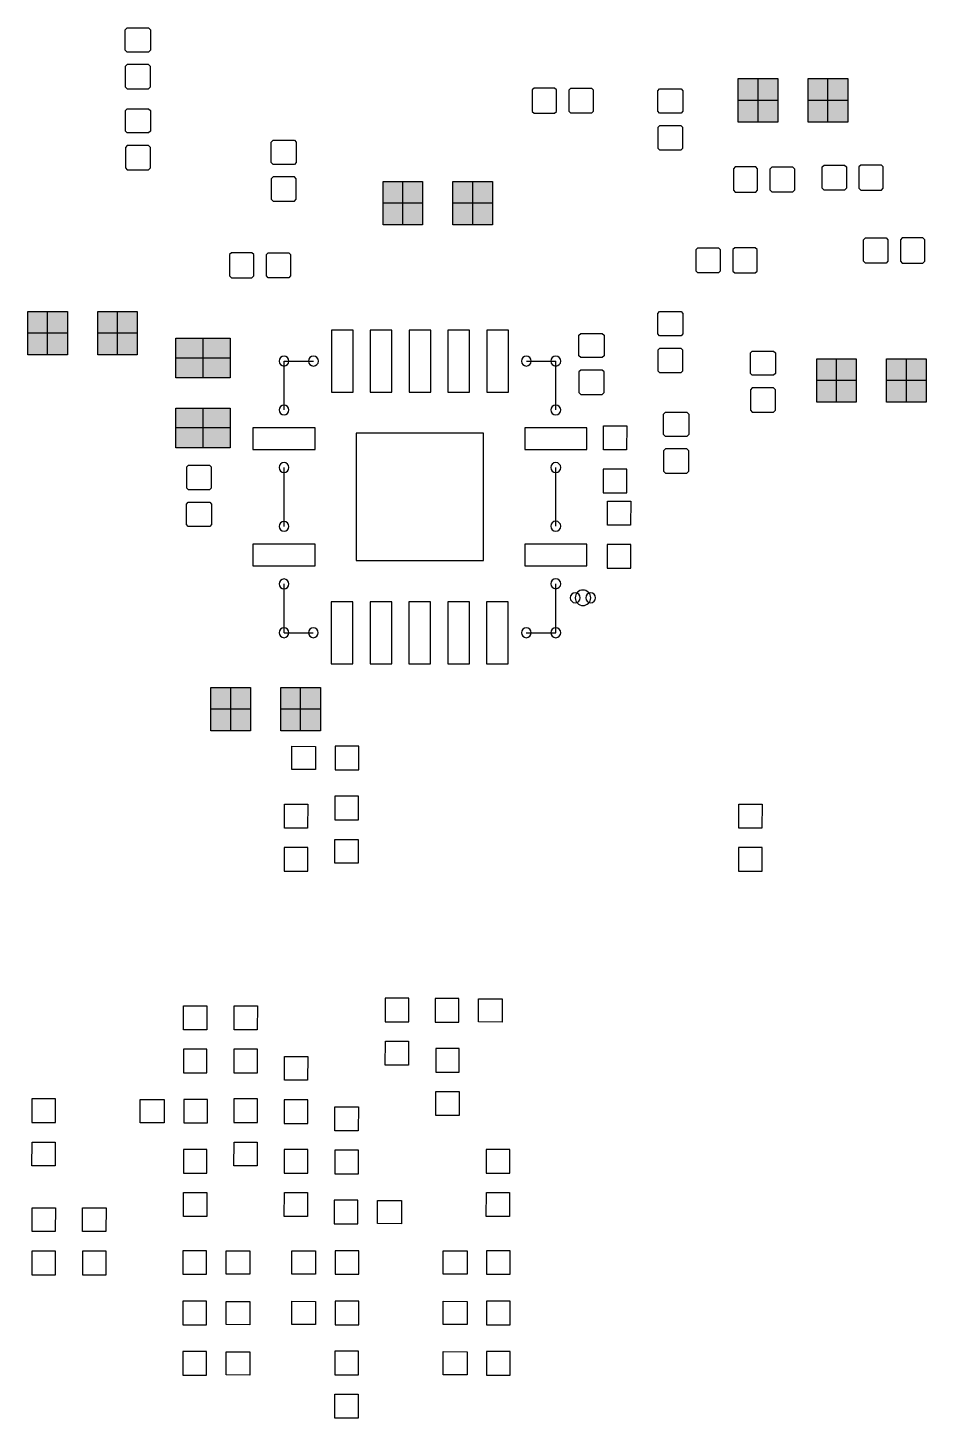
# Model space of a CAD drawing. Header units: millimetres. Extents: x -0.1 to 90.1, y -0.1 to 60.1.
# Drawn here: x 37.42 to 48.99, y 27.22 to 45.13 of the extents above; entities that cross this region are included whole.
import ezdxf

# ---------------------------------------------------------------- set-up
doc = ezdxf.new("R2010")
doc.units = ezdxf.units.MM
doc.layers.get('0').update_dxf_attribs({"color": 18, "true_color": 0x000000})
doc.layers.add('Bottom Overlay', color=54, linetype='Continuous', true_color=0x999900)
doc.layers.add('Bottom Paste', color=16, linetype='Continuous', true_color=0x7f0000)

# ---------------------------------------------------------------- blocks, each defined once
blk = doc.blocks.new('C0402_B_397')
at = {"layer": 'Bottom Paste', "true_color": 0x7f0000}
for points in [[(-0.195, 0.28), (-0.195, -0.28), (-0.705, -0.28), (-0.705, 0.28)], [(0.705, 0.28), (0.705, -0.28), (0.195, -0.28), (0.195, 0.28)]]:
    blk.add_hatch(color=16, dxfattribs=at).paths.add_polyline_path(points, flags=0)
at = {"layer": 'Bottom Paste', "color": 16, "true_color": 0x7f0000}
for p, q in [((-0.45, 0.28), (-0.45, -0.28)), ((0.45, 0.28), (0.45, -0.28)), ((-0.705, 0), (-0.195, 0)), ((0.195, 0), (0.705, 0))]:
    blk.add_line(p, q, dxfattribs=at)
for points in [[(-0.705, -0.28), (-0.705, 0), (-0.705, 0.28)], [(-0.705, 0.28), (-0.45, 0.28), (-0.195, 0.28)], [(-0.195, 0.28), (-0.195, 0), (-0.195, -0.28)], [(0.195, -0.28), (0.195, 0), (0.195, 0.28)], [(0.195, 0.28), (0.45, 0.28), (0.705, 0.28)], [(0.705, 0.28), (0.705, 0), (0.705, -0.28)], [(-0.195, -0.28), (-0.45, -0.28), (-0.705, -0.28)], [(0.705, -0.28), (0.45, -0.28), (0.195, -0.28)]]:
    blk.add_open_spline(points, degree=2, dxfattribs=at)
blk = doc.blocks.new('C0402_B_249')
at = {"layer": 'Bottom Paste', "true_color": 0x7f0000}
for points in [[(-0.195, 0.28), (-0.195, -0.28), (-0.705, -0.28), (-0.705, 0.28)], [(0.705, 0.28), (0.705, -0.28), (0.195, -0.28), (0.195, 0.28)]]:
    blk.add_hatch(color=16, dxfattribs=at).paths.add_polyline_path(points, flags=0)
at = {"layer": 'Bottom Paste', "color": 16, "true_color": 0x7f0000}
for p, q in [((-0.45, -0.28), (-0.45, 0.28)), ((0.45, -0.28), (0.45, 0.28)), ((-0.195, 0), (-0.705, 0)), ((0.705, 0), (0.195, 0))]:
    blk.add_line(p, q, dxfattribs=at)
for points in [[(-0.705, -0.28), (-0.705, 0), (-0.705, 0.28)], [(-0.705, 0.28), (-0.45, 0.28), (-0.195, 0.28)], [(-0.195, 0.28), (-0.195, 0), (-0.195, -0.28)], [(0.195, -0.28), (0.195, 0), (0.195, 0.28)], [(0.195, 0.28), (0.45, 0.28), (0.705, 0.28)], [(0.705, 0.28), (0.705, 0), (0.705, -0.28)], [(-0.195, -0.28), (-0.45, -0.28), (-0.705, -0.28)], [(0.705, -0.28), (0.45, -0.28), (0.195, -0.28)]]:
    blk.add_open_spline(points, degree=2, dxfattribs=at)
blk = doc.blocks.new('C0402_B_193')
at = {"layer": 'Bottom Paste', "true_color": 0x7f0000}
for points in [[(-0.195, 0.28), (-0.195, -0.28), (-0.705, -0.28), (-0.705, 0.28)], [(0.705, 0.28), (0.705, -0.28), (0.195, -0.28), (0.195, 0.28)]]:
    blk.add_hatch(color=16, dxfattribs=at).paths.add_polyline_path(points, flags=0)
at = {"layer": 'Bottom Paste', "color": 16, "true_color": 0x7f0000}
for p, q in [((-0.45, -0.28), (-0.45, 0.28)), ((0.45, -0.28), (0.45, 0.28)), ((-0.195, 0), (-0.705, 0)), ((0.705, 0), (0.195, 0))]:
    blk.add_line(p, q, dxfattribs=at)
for points in [[(-0.705, -0.28), (-0.705, 0), (-0.705, 0.28)], [(-0.705, 0.28), (-0.45, 0.28), (-0.195, 0.28)], [(-0.195, 0.28), (-0.195, 0), (-0.195, -0.28)], [(0.195, -0.28), (0.195, 0), (0.195, 0.28)], [(0.195, 0.28), (0.45, 0.28), (0.705, 0.28)], [(0.705, 0.28), (0.705, 0), (0.705, -0.28)], [(-0.195, -0.28), (-0.45, -0.28), (-0.705, -0.28)], [(0.705, -0.28), (0.45, -0.28), (0.195, -0.28)]]:
    blk.add_open_spline(points, degree=2, dxfattribs=at)
blk = doc.blocks.new('C0402_B_177')
at = {"layer": 'Bottom Paste', "true_color": 0x7f0000}
for points in [[(-0.195, 0.28), (-0.195, -0.28), (-0.705, -0.28), (-0.705, 0.28)], [(0.705, 0.28), (0.705, -0.28), (0.195, -0.28), (0.195, 0.28)]]:
    blk.add_hatch(color=16, dxfattribs=at).paths.add_polyline_path(points, flags=0)
at = {"layer": 'Bottom Paste', "color": 16, "true_color": 0x7f0000}
for p, q in [((-0.45, 0.28), (-0.45, -0.28)), ((0.45, 0.28), (0.45, -0.28)), ((-0.705, 0), (-0.195, 0)), ((0.195, 0), (0.705, 0))]:
    blk.add_line(p, q, dxfattribs=at)
for points in [[(-0.705, -0.28), (-0.705, 0), (-0.705, 0.28)], [(-0.705, 0.28), (-0.45, 0.28), (-0.195, 0.28)], [(-0.195, 0.28), (-0.195, 0), (-0.195, -0.28)], [(0.195, -0.28), (0.195, 0), (0.195, 0.28)], [(0.195, 0.28), (0.45, 0.28), (0.705, 0.28)], [(0.705, 0.28), (0.705, 0), (0.705, -0.28)], [(-0.195, -0.28), (-0.45, -0.28), (-0.705, -0.28)], [(0.705, -0.28), (0.45, -0.28), (0.195, -0.28)]]:
    blk.add_open_spline(points, degree=2, dxfattribs=at)
blk = doc.blocks.new('C0201_B_146')
at = {"layer": 'Bottom Paste'}
for p, q in [((-0.432, 0.152), (-0.124, 0.149)), ((-0.432, -0.149), (-0.432, 0.152)), ((-0.124, 0.149), (-0.124, -0.149)), ((0.432, 0.152), (0.127, 0.152)), ((0.127, 0.152), (0.127, -0.152)), ((0.432, -0.152), (0.432, 0.152)), ((-0.124, -0.149), (-0.432, -0.149)), ((0.127, -0.152), (0.432, -0.152))]:
    blk.add_line(p, q, dxfattribs=at)
blk = doc.blocks.new('C0201_B_145')
at = {"layer": 'Bottom Paste'}
for p, q in [((-0.432, 0.152), (-0.124, 0.149)), ((-0.432, -0.149), (-0.432, 0.152)), ((-0.124, 0.149), (-0.124, -0.149)), ((0.432, 0.152), (0.127, 0.152)), ((0.127, 0.152), (0.127, -0.152)), ((0.432, -0.152), (0.432, 0.152)), ((-0.124, -0.149), (-0.432, -0.149)), ((0.127, -0.152), (0.432, -0.152))]:
    blk.add_line(p, q, dxfattribs=at)
blk = doc.blocks.new('C0201_B_144')
at = {"layer": 'Bottom Paste'}
for p, q in [((-0.432, 0.152), (-0.124, 0.149)), ((-0.432, -0.149), (-0.432, 0.152)), ((-0.124, 0.149), (-0.124, -0.149)), ((0.432, 0.152), (0.127, 0.152)), ((0.127, 0.152), (0.127, -0.152)), ((0.432, -0.152), (0.432, 0.152)), ((-0.124, -0.149), (-0.432, -0.149)), ((0.127, -0.152), (0.432, -0.152))]:
    blk.add_line(p, q, dxfattribs=at)
blk = doc.blocks.new('C0201_B_143')
at = {"layer": 'Bottom Paste'}
for p, q in [((-0.432, 0.152), (-0.124, 0.149)), ((-0.432, -0.149), (-0.432, 0.152)), ((-0.124, 0.149), (-0.124, -0.149)), ((0.432, 0.152), (0.127, 0.152)), ((0.127, 0.152), (0.127, -0.152)), ((0.432, -0.152), (0.432, 0.152)), ((-0.124, -0.149), (-0.432, -0.149)), ((0.127, -0.152), (0.432, -0.152))]:
    blk.add_line(p, q, dxfattribs=at)
blk = doc.blocks.new('C0201_B_142')
at = {"layer": 'Bottom Paste'}
for p, q in [((-0.432, 0.152), (-0.124, 0.149)), ((-0.432, -0.149), (-0.432, 0.152)), ((-0.124, 0.149), (-0.124, -0.149)), ((0.432, 0.152), (0.127, 0.152)), ((0.127, 0.152), (0.127, -0.152)), ((0.432, -0.152), (0.432, 0.152)), ((-0.124, -0.149), (-0.432, -0.149)), ((0.127, -0.152), (0.432, -0.152))]:
    blk.add_line(p, q, dxfattribs=at)
blk = doc.blocks.new('C0201_B_141')
at = {"layer": 'Bottom Paste'}
for p, q in [((-0.432, 0.152), (-0.124, 0.149)), ((-0.432, -0.149), (-0.432, 0.152)), ((-0.124, 0.149), (-0.124, -0.149)), ((0.432, 0.152), (0.127, 0.152)), ((0.127, 0.152), (0.127, -0.152)), ((0.432, -0.152), (0.432, 0.152)), ((-0.124, -0.149), (-0.432, -0.149)), ((0.127, -0.152), (0.432, -0.152))]:
    blk.add_line(p, q, dxfattribs=at)
blk = doc.blocks.new('C0201_B_140')
at = {"layer": 'Bottom Paste'}
for p, q in [((-0.432, 0.152), (-0.124, 0.149)), ((-0.432, -0.149), (-0.432, 0.152)), ((-0.124, 0.149), (-0.124, -0.149)), ((0.432, 0.152), (0.127, 0.152)), ((0.127, 0.152), (0.127, -0.152)), ((0.432, -0.152), (0.432, 0.152)), ((-0.124, -0.149), (-0.432, -0.149)), ((0.127, -0.152), (0.432, -0.152))]:
    blk.add_line(p, q, dxfattribs=at)
blk = doc.blocks.new('C0402_B_139')
at = {"layer": 'Bottom Paste', "true_color": 0x7f0000}
for points in [[(-0.195, 0.28), (-0.195, -0.28), (-0.705, -0.28), (-0.705, 0.28)], [(0.705, 0.28), (0.705, -0.28), (0.195, -0.28), (0.195, 0.28)]]:
    blk.add_hatch(color=16, dxfattribs=at).paths.add_polyline_path(points, flags=0)
at = {"layer": 'Bottom Paste', "color": 16, "true_color": 0x7f0000}
for p, q in [((-0.45, -0.28), (-0.45, 0.28)), ((0.45, -0.28), (0.45, 0.28)), ((-0.195, 0), (-0.705, 0)), ((0.705, 0), (0.195, 0))]:
    blk.add_line(p, q, dxfattribs=at)
for points in [[(-0.705, -0.28), (-0.705, 0), (-0.705, 0.28)], [(-0.705, 0.28), (-0.45, 0.28), (-0.195, 0.28)], [(-0.195, 0.28), (-0.195, 0), (-0.195, -0.28)], [(0.195, -0.28), (0.195, 0), (0.195, 0.28)], [(0.195, 0.28), (0.45, 0.28), (0.705, 0.28)], [(0.705, 0.28), (0.705, 0), (0.705, -0.28)], [(-0.195, -0.28), (-0.45, -0.28), (-0.705, -0.28)], [(0.705, -0.28), (0.45, -0.28), (0.195, -0.28)]]:
    blk.add_open_spline(points, degree=2, dxfattribs=at)
blk = doc.blocks.new('C0201_B_138')
at = {"layer": 'Bottom Paste'}
for p, q in [((-0.432, 0.152), (-0.124, 0.149)), ((-0.432, -0.149), (-0.432, 0.152)), ((-0.124, 0.149), (-0.124, -0.149)), ((0.432, 0.152), (0.127, 0.152)), ((0.127, 0.152), (0.127, -0.152)), ((0.432, -0.152), (0.432, 0.152)), ((-0.124, -0.149), (-0.432, -0.149)), ((0.127, -0.152), (0.432, -0.152))]:
    blk.add_line(p, q, dxfattribs=at)
blk = doc.blocks.new('C0201_B_136')
at = {"layer": 'Bottom Paste'}
for p, q in [((-0.432, 0.152), (-0.124, 0.149)), ((-0.432, -0.149), (-0.432, 0.152)), ((-0.124, 0.149), (-0.124, -0.149)), ((0.432, 0.152), (0.127, 0.152)), ((0.127, 0.152), (0.127, -0.152)), ((0.432, -0.152), (0.432, 0.152)), ((-0.124, -0.149), (-0.432, -0.149)), ((0.127, -0.152), (0.432, -0.152))]:
    blk.add_line(p, q, dxfattribs=at)
blk = doc.blocks.new('C0201_B_134')
at = {"layer": 'Bottom Paste'}
for p, q in [((-0.432, 0.152), (-0.124, 0.149)), ((-0.432, -0.149), (-0.432, 0.152)), ((-0.124, 0.149), (-0.124, -0.149)), ((0.432, 0.152), (0.127, 0.152)), ((0.127, 0.152), (0.127, -0.152)), ((0.432, -0.152), (0.432, 0.152)), ((-0.124, -0.149), (-0.432, -0.149)), ((0.127, -0.152), (0.432, -0.152))]:
    blk.add_line(p, q, dxfattribs=at)
blk = doc.blocks.new('C0201_B_131')
at = {"layer": 'Bottom Paste'}
for p, q in [((-0.432, 0.152), (-0.124, 0.149)), ((-0.432, -0.149), (-0.432, 0.152)), ((-0.124, 0.149), (-0.124, -0.149)), ((0.432, 0.152), (0.127, 0.152)), ((0.127, 0.152), (0.127, -0.152)), ((0.432, -0.152), (0.432, 0.152)), ((-0.124, -0.149), (-0.432, -0.149)), ((0.127, -0.152), (0.432, -0.152))]:
    blk.add_line(p, q, dxfattribs=at)
blk = doc.blocks.new('C0201_B_130')
at = {"layer": 'Bottom Paste'}
for p, q in [((-0.432, 0.152), (-0.124, 0.149)), ((-0.432, -0.149), (-0.432, 0.152)), ((-0.124, 0.149), (-0.124, -0.149)), ((0.432, 0.152), (0.127, 0.152)), ((0.127, 0.152), (0.127, -0.152)), ((0.432, -0.152), (0.432, 0.152)), ((-0.124, -0.149), (-0.432, -0.149)), ((0.127, -0.152), (0.432, -0.152))]:
    blk.add_line(p, q, dxfattribs=at)
blk = doc.blocks.new('C0201_B_129')
at = {"layer": 'Bottom Paste'}
for p, q in [((-0.432, 0.152), (-0.124, 0.149)), ((-0.432, -0.149), (-0.432, 0.152)), ((-0.124, 0.149), (-0.124, -0.149)), ((0.432, 0.152), (0.127, 0.152)), ((0.127, 0.152), (0.127, -0.152)), ((0.432, -0.152), (0.432, 0.152)), ((-0.124, -0.149), (-0.432, -0.149)), ((0.127, -0.152), (0.432, -0.152))]:
    blk.add_line(p, q, dxfattribs=at)
blk = doc.blocks.new('C0201_B_128')
at = {"layer": 'Bottom Paste'}
for p, q in [((-0.432, 0.152), (-0.124, 0.149)), ((-0.432, -0.149), (-0.432, 0.152)), ((-0.124, 0.149), (-0.124, -0.149)), ((0.432, 0.152), (0.127, 0.152)), ((0.127, 0.152), (0.127, -0.152)), ((0.432, -0.152), (0.432, 0.152)), ((-0.124, -0.149), (-0.432, -0.149)), ((0.127, -0.152), (0.432, -0.152))]:
    blk.add_line(p, q, dxfattribs=at)
blk = doc.blocks.new('C0201_B_127')
at = {"layer": 'Bottom Paste'}
for p, q in [((-0.432, 0.152), (-0.124, 0.149)), ((-0.432, -0.149), (-0.432, 0.152)), ((-0.124, 0.149), (-0.124, -0.149)), ((0.432, 0.152), (0.127, 0.152)), ((0.127, 0.152), (0.127, -0.152)), ((0.432, -0.152), (0.432, 0.152)), ((-0.124, -0.149), (-0.432, -0.149)), ((0.127, -0.152), (0.432, -0.152))]:
    blk.add_line(p, q, dxfattribs=at)
blk = doc.blocks.new('C0201_B_126')
at = {"layer": 'Bottom Paste'}
for p, q in [((-0.432, 0.152), (-0.124, 0.149)), ((-0.432, -0.149), (-0.432, 0.152)), ((-0.124, 0.149), (-0.124, -0.149)), ((0.432, 0.152), (0.127, 0.152)), ((0.127, 0.152), (0.127, -0.152)), ((0.432, -0.152), (0.432, 0.152)), ((-0.124, -0.149), (-0.432, -0.149)), ((0.127, -0.152), (0.432, -0.152))]:
    blk.add_line(p, q, dxfattribs=at)
blk = doc.blocks.new('C0201_B_125')
at = {"layer": 'Bottom Paste'}
for p, q in [((-0.432, 0.152), (-0.124, 0.149)), ((-0.432, -0.149), (-0.432, 0.152)), ((-0.124, 0.149), (-0.124, -0.149)), ((0.432, 0.152), (0.127, 0.152)), ((0.127, 0.152), (0.127, -0.152)), ((0.432, -0.152), (0.432, 0.152)), ((-0.124, -0.149), (-0.432, -0.149)), ((0.127, -0.152), (0.432, -0.152))]:
    blk.add_line(p, q, dxfattribs=at)
blk = doc.blocks.new('C0201_B_124')
at = {"layer": 'Bottom Paste'}
for p, q in [((-0.432, 0.152), (-0.124, 0.149)), ((-0.432, -0.149), (-0.432, 0.152)), ((-0.124, 0.149), (-0.124, -0.149)), ((0.432, 0.152), (0.127, 0.152)), ((0.127, 0.152), (0.127, -0.152)), ((0.432, -0.152), (0.432, 0.152)), ((-0.124, -0.149), (-0.432, -0.149)), ((0.127, -0.152), (0.432, -0.152))]:
    blk.add_line(p, q, dxfattribs=at)
blk = doc.blocks.new('C0201_B_123')
at = {"layer": 'Bottom Paste'}
for p, q in [((-0.432, 0.152), (-0.124, 0.149)), ((-0.432, -0.149), (-0.432, 0.152)), ((-0.124, 0.149), (-0.124, -0.149)), ((0.432, 0.152), (0.127, 0.152)), ((0.127, 0.152), (0.127, -0.152)), ((0.432, -0.152), (0.432, 0.152)), ((-0.124, -0.149), (-0.432, -0.149)), ((0.127, -0.152), (0.432, -0.152))]:
    blk.add_line(p, q, dxfattribs=at)
blk = doc.blocks.new('C0201_B_122')
at = {"layer": 'Bottom Paste'}
for p, q in [((-0.432, 0.152), (-0.124, 0.149)), ((-0.432, -0.149), (-0.432, 0.152)), ((-0.124, 0.149), (-0.124, -0.149)), ((0.432, 0.152), (0.127, 0.152)), ((0.127, 0.152), (0.127, -0.152)), ((0.432, -0.152), (0.432, 0.152)), ((-0.124, -0.149), (-0.432, -0.149)), ((0.127, -0.152), (0.432, -0.152))]:
    blk.add_line(p, q, dxfattribs=at)
blk = doc.blocks.new('C0201_B_121')
at = {"layer": 'Bottom Paste'}
for p, q in [((-0.432, 0.152), (-0.124, 0.149)), ((-0.432, -0.149), (-0.432, 0.152)), ((-0.124, 0.149), (-0.124, -0.149)), ((0.432, 0.152), (0.127, 0.152)), ((0.127, 0.152), (0.127, -0.152)), ((0.432, -0.152), (0.432, 0.152)), ((-0.124, -0.149), (-0.432, -0.149)), ((0.127, -0.152), (0.432, -0.152))]:
    blk.add_line(p, q, dxfattribs=at)
blk = doc.blocks.new('C0201_B_120')
at = {"layer": 'Bottom Paste'}
for p, q in [((-0.432, 0.152), (-0.124, 0.149)), ((-0.432, -0.149), (-0.432, 0.152)), ((-0.124, 0.149), (-0.124, -0.149)), ((0.432, 0.152), (0.127, 0.152)), ((0.127, 0.152), (0.127, -0.152)), ((0.432, -0.152), (0.432, 0.152)), ((-0.124, -0.149), (-0.432, -0.149)), ((0.127, -0.152), (0.432, -0.152))]:
    blk.add_line(p, q, dxfattribs=at)
blk = doc.blocks.new('C0201_B_119')
at = {"layer": 'Bottom Paste'}
for p, q in [((-0.432, 0.152), (-0.124, 0.149)), ((-0.432, -0.149), (-0.432, 0.152)), ((-0.124, 0.149), (-0.124, -0.149)), ((0.432, 0.152), (0.127, 0.152)), ((0.127, 0.152), (0.127, -0.152)), ((0.432, -0.152), (0.432, 0.152)), ((-0.124, -0.149), (-0.432, -0.149)), ((0.127, -0.152), (0.432, -0.152))]:
    blk.add_line(p, q, dxfattribs=at)
blk = doc.blocks.new('C0201_B_118')
at = {"layer": 'Bottom Paste'}
for p, q in [((-0.432, 0.152), (-0.124, 0.149)), ((-0.432, -0.149), (-0.432, 0.152)), ((-0.124, 0.149), (-0.124, -0.149)), ((0.432, 0.152), (0.127, 0.152)), ((0.127, 0.152), (0.127, -0.152)), ((0.432, -0.152), (0.432, 0.152)), ((-0.124, -0.149), (-0.432, -0.149)), ((0.127, -0.152), (0.432, -0.152))]:
    blk.add_line(p, q, dxfattribs=at)
blk = doc.blocks.new('C0201_B_117')
at = {"layer": 'Bottom Paste'}
for p, q in [((-0.432, 0.152), (-0.124, 0.149)), ((-0.432, -0.149), (-0.432, 0.152)), ((-0.124, 0.149), (-0.124, -0.149)), ((0.432, 0.152), (0.127, 0.152)), ((0.127, 0.152), (0.127, -0.152)), ((0.432, -0.152), (0.432, 0.152)), ((-0.124, -0.149), (-0.432, -0.149)), ((0.127, -0.152), (0.432, -0.152))]:
    blk.add_line(p, q, dxfattribs=at)
blk = doc.blocks.new('C0201_B_116')
at = {"layer": 'Bottom Paste'}
for p, q in [((-0.432, 0.152), (-0.124, 0.149)), ((-0.432, -0.149), (-0.432, 0.152)), ((-0.124, 0.149), (-0.124, -0.149)), ((0.432, 0.152), (0.127, 0.152)), ((0.127, 0.152), (0.127, -0.152)), ((0.432, -0.152), (0.432, 0.152)), ((-0.124, -0.149), (-0.432, -0.149)), ((0.127, -0.152), (0.432, -0.152))]:
    blk.add_line(p, q, dxfattribs=at)
blk = doc.blocks.new('C0201_B_114')
at = {"layer": 'Bottom Paste'}
for p, q in [((-0.432, 0.152), (-0.124, 0.149)), ((-0.432, -0.149), (-0.432, 0.152)), ((-0.124, 0.149), (-0.124, -0.149)), ((0.432, 0.152), (0.127, 0.152)), ((0.127, 0.152), (0.127, -0.152)), ((0.432, -0.152), (0.432, 0.152)), ((-0.124, -0.149), (-0.432, -0.149)), ((0.127, -0.152), (0.432, -0.152))]:
    blk.add_line(p, q, dxfattribs=at)
blk = doc.blocks.new('C0201_B_113')
at = {"layer": 'Bottom Paste'}
for p, q in [((-0.432, 0.152), (-0.124, 0.149)), ((-0.432, -0.149), (-0.432, 0.152)), ((-0.124, 0.149), (-0.124, -0.149)), ((0.432, 0.152), (0.127, 0.152)), ((0.127, 0.152), (0.127, -0.152)), ((0.432, -0.152), (0.432, 0.152)), ((-0.124, -0.149), (-0.432, -0.149)), ((0.127, -0.152), (0.432, -0.152))]:
    blk.add_line(p, q, dxfattribs=at)
blk = doc.blocks.new('C0201_B_112')
at = {"layer": 'Bottom Paste'}
for p, q in [((-0.432, 0.152), (-0.124, 0.149)), ((-0.432, -0.149), (-0.432, 0.152)), ((-0.124, 0.149), (-0.124, -0.149)), ((0.432, 0.152), (0.127, 0.152)), ((0.127, 0.152), (0.127, -0.152)), ((0.432, -0.152), (0.432, 0.152)), ((-0.124, -0.149), (-0.432, -0.149)), ((0.127, -0.152), (0.432, -0.152))]:
    blk.add_line(p, q, dxfattribs=at)
blk = doc.blocks.new('C0201_B_34')
at = {"layer": 'Bottom Paste'}
for p, q in [((-0.432, 0.152), (-0.124, 0.149)), ((-0.432, -0.149), (-0.432, 0.152)), ((-0.124, 0.149), (-0.124, -0.149)), ((0.432, 0.152), (0.127, 0.152)), ((0.127, 0.152), (0.127, -0.152)), ((0.432, -0.152), (0.432, 0.152)), ((-0.124, -0.149), (-0.432, -0.149)), ((0.127, -0.152), (0.432, -0.152))]:
    blk.add_line(p, q, dxfattribs=at)
blk = doc.blocks.new('C0201_B_33')
at = {"layer": 'Bottom Paste'}
for p, q in [((-0.432, 0.152), (-0.124, 0.149)), ((-0.432, -0.149), (-0.432, 0.152)), ((-0.124, 0.149), (-0.124, -0.149)), ((0.432, 0.152), (0.127, 0.152)), ((0.127, 0.152), (0.127, -0.152)), ((0.432, -0.152), (0.432, 0.152)), ((-0.124, -0.149), (-0.432, -0.149)), ((0.127, -0.152), (0.432, -0.152))]:
    blk.add_line(p, q, dxfattribs=at)
blk = doc.blocks.new('R0402_B_32')
at = {"layer": 'Bottom Paste', "true_color": 0x7f0000}
for points in [[(-0.195, 0.35), (-0.195, -0.35), (-0.705, -0.35), (-0.705, 0.35)], [(0.705, 0.35), (0.705, -0.35), (0.195, -0.35), (0.195, 0.35)]]:
    blk.add_hatch(color=16, dxfattribs=at).paths.add_polyline_path(points, flags=0)
at = {"layer": 'Bottom Paste', "color": 16, "true_color": 0x7f0000}
for p, q in [((-0.45, 0.35), (-0.45, -0.35)), ((0.45, 0.35), (0.45, -0.35)), ((-0.705, 0), (-0.195, 0)), ((0.195, 0), (0.705, 0))]:
    blk.add_line(p, q, dxfattribs=at)
for points in [[(-0.705, -0.35), (-0.705, 0), (-0.705, 0.35)], [(-0.705, 0.35), (-0.45, 0.35), (-0.195, 0.35)], [(-0.195, 0.35), (-0.195, 0), (-0.195, -0.35)], [(0.195, -0.35), (0.195, 0), (0.195, 0.35)], [(0.195, 0.35), (0.45, 0.35), (0.705, 0.35)], [(0.705, 0.35), (0.705, 0), (0.705, -0.35)], [(-0.195, -0.35), (-0.45, -0.35), (-0.705, -0.35)], [(0.705, -0.35), (0.45, -0.35), (0.195, -0.35)]]:
    blk.add_open_spline(points, degree=2, dxfattribs=at)
blk = doc.blocks.new('VQFN_14_L3_5_W3_5_P0_50_BL_EP_B_31')
at = {"layer": 'Bottom Overlay'}
for points in [[(-1.37, 1.75), (-1.75, 1.75)], [(-1.75, 1.75), (-1.75, 1.75)], [(-1.75, 1.75), (-1.75, 1.119)], [(1.75, 1.75), (1.373, 1.75)], [(1.75, 1.75), (1.75, 1.121)], [(1.75, 1.75), (1.75, 1.75)], [(-1.75, 0.377), (-1.75, -0.379)], [(1.75, 0.379), (1.75, -0.379)], [(-1.75, -1.121), (-1.75, -1.75)], [(1.75, -1.121), (1.75, -1.75)], [(-1.371, -1.75), (-1.75, -1.75)], [(1.75, -1.75), (1.371, -1.75)]]:
    blk.add_lwpolyline(points, dxfattribs=at)
for centre, radius, start, end in [((-1.75, 1.75), 0.0635, 0, 180), ((-1.75, 1.75), 0.0635, 0, 180), ((-1.75, 1.75), 0.0635, 0, 180), ((-1.75, 1.75), 0.0635, 0, 180), ((-1.37, 1.75), 0.0635, 0, 180), ((1.373, 1.75), 0.0635, 0, 180), ((1.75, 1.75), 0.0635, 0, 180), ((1.75, 1.75), 0.0635, 0, 180), ((1.75, 1.75), 0.0635, 0, 180), ((1.75, 1.75), 0.0635, 0, 180), ((-1.75, 1.75), 0.0635, 180, 0), ((-1.75, 1.75), 0.0635, 180, 0), ((-1.75, 1.75), 0.0635, 180, 0), ((-1.75, 1.75), 0.0635, 180, 0), ((-1.37, 1.75), 0.0635, 180, 0), ((1.373, 1.75), 0.0635, 180, 0), ((1.75, 1.75), 0.0635, 180, 0), ((1.75, 1.75), 0.0635, 180, 0), ((1.75, 1.75), 0.0635, 180, 0), ((1.75, 1.75), 0.0635, 180, 0), ((-2.2, 1.3), 0.0635, 0, 180), ((-2.2, 1.3), 0.0635, 180, 0), ((-2.1, 1.3), 0.1, 0, 180), ((-2.1, 1.3), 0.1, 180, 0), ((-2, 1.3), 0.0635, 0, 180), ((-2, 1.3), 0.0635, 180, 0), ((-1.75, 1.119), 0.0635, 0, 180), ((-1.75, 1.119), 0.0635, 180, 0), ((1.75, 1.121), 0.0635, 0, 180), ((1.75, 1.121), 0.0635, 180, 0), ((-1.75, 0.377), 0.0635, 0, 180), ((-1.75, 0.377), 0.0635, 180, 0), ((1.75, 0.379), 0.0635, 0, 180), ((1.75, 0.379), 0.0635, 180, 0), ((-1.75, -0.379), 0.0635, 0, 180), ((1.75, -0.379), 0.0635, 0, 180), ((-1.75, -0.379), 0.0635, 180, 0), ((1.75, -0.379), 0.0635, 180, 0), ((-1.75, -1.121), 0.0635, 0, 180), ((1.75, -1.121), 0.0635, 0, 180), ((-1.75, -1.121), 0.0635, 180, 0), ((1.75, -1.121), 0.0635, 180, 0), ((-1.75, -1.75), 0.0635, 0, 180), ((-1.75, -1.75), 0.0635, 0, 180), ((-1.75, -1.75), 0.0635, 180, 0), ((-1.75, -1.75), 0.0635, 180, 0), ((-1.371, -1.75), 0.0635, 0, 180), ((-1.371, -1.75), 0.0635, 180, 0), ((1.371, -1.75), 0.0635, 0, 180), ((1.371, -1.75), 0.0635, 180, 0), ((1.75, -1.75), 0.0635, 0, 180), ((1.75, -1.75), 0.0635, 0, 180), ((1.75, -1.75), 0.0635, 180, 0), ((1.75, -1.75), 0.0635, 180, 0)]:
    blk.add_arc(centre, radius, start, end, dxfattribs=at)
at = {"layer": 'Bottom Paste'}
for p, q in [((-0.858, 2.15), (-1.138, 2.15)), ((-1.138, 2.15), (-1.138, 1.35)), ((-0.858, 1.35), (-0.858, 2.15)), ((-0.358, 2.15), (-0.638, 2.15)), ((-0.638, 2.15), (-0.638, 1.35)), ((-0.358, 1.35), (-0.358, 2.15)), ((0.142, 2.15), (-0.138, 2.15)), ((-0.138, 2.15), (-0.138, 1.35)), ((0.142, 1.35), (0.142, 2.15)), ((0.642, 2.15), (0.362, 2.15)), ((0.362, 2.15), (0.362, 1.35)), ((0.642, 1.35), (0.642, 2.15)), ((1.142, 2.15), (0.862, 2.15)), ((0.862, 2.15), (0.862, 1.35)), ((1.142, 1.35), (1.142, 2.15)), ((-1.138, 1.35), (-0.858, 1.35)), ((-0.638, 1.35), (-0.358, 1.35)), ((-0.138, 1.35), (0.142, 1.35)), ((0.362, 1.35), (0.642, 1.35)), ((0.862, 1.35), (1.142, 1.35)), ((-1.35, 0.89), (-2.15, 0.89)), ((-2.15, 0.89), (-2.15, 0.61)), ((-1.35, 0.61), (-1.35, 0.89)), ((0.82, 0.82), (-0.82, 0.82)), ((-0.82, 0.82), (-0.82, -0.82)), ((0.82, -0.82), (0.82, 0.82)), ((2.15, 0.89), (1.35, 0.89)), ((1.35, 0.89), (1.35, 0.61)), ((2.15, 0.61), (2.15, 0.89)), ((-2.15, 0.61), (-1.35, 0.61)), ((1.35, 0.61), (2.15, 0.61)), ((-2.15, -0.61), (-2.15, -0.89)), ((-1.35, -0.61), (-2.15, -0.61)), ((-1.35, -0.89), (-1.35, -0.61)), ((2.15, -0.61), (1.35, -0.61)), ((1.35, -0.61), (1.35, -0.89)), ((2.15, -0.89), (2.15, -0.61)), ((-2.15, -0.89), (-1.35, -0.89)), ((-0.82, -0.82), (0.82, -0.82)), ((1.35, -0.89), (2.15, -0.89)), ((-0.86, -1.35), (-1.14, -1.35)), ((-1.14, -1.35), (-1.14, -2.15)), ((-0.86, -2.15), (-0.86, -1.35)), ((-0.36, -1.35), (-0.64, -1.35)), ((-0.64, -1.35), (-0.64, -2.15)), ((-0.36, -2.15), (-0.36, -1.35)), ((0.14, -1.35), (-0.14, -1.35)), ((-0.14, -1.35), (-0.14, -2.15)), ((0.14, -2.15), (0.14, -1.35)), ((0.64, -1.35), (0.36, -1.35)), ((0.36, -1.35), (0.36, -2.15)), ((0.64, -2.15), (0.64, -1.35)), ((1.14, -1.35), (0.86, -1.35)), ((0.86, -1.35), (0.86, -2.15)), ((1.14, -2.15), (1.14, -1.35)), ((-1.14, -2.15), (-0.86, -2.15)), ((-0.64, -2.15), (-0.36, -2.15)), ((-0.14, -2.15), (0.14, -2.15)), ((0.36, -2.15), (0.64, -2.15)), ((0.86, -2.15), (1.14, -2.15))]:
    blk.add_line(p, q, dxfattribs=at)
blk = doc.blocks.new('R0201_B_21')
at = {"layer": 'Bottom Paste'}
for p, q in [((-0.393, 0.138), (-0.369, 0.162)), ((-0.393, -0.138), (-0.393, 0.138)), ((-0.369, 0.162), (-0.105, 0.162)), ((-0.105, 0.162), (-0.081, 0.138)), ((-0.081, 0.138), (-0.081, -0.138)), ((0.105, 0.162), (0.081, 0.138)), ((0.081, 0.138), (0.081, -0.138)), ((0.369, 0.162), (0.105, 0.162)), ((0.393, 0.138), (0.369, 0.162)), ((0.393, -0.138), (0.393, 0.138)), ((-0.369, -0.162), (-0.393, -0.138)), ((-0.105, -0.162), (-0.369, -0.162)), ((-0.081, -0.138), (-0.105, -0.162)), ((0.081, -0.138), (0.105, -0.162)), ((0.105, -0.162), (0.369, -0.162)), ((0.369, -0.162), (0.393, -0.138))]:
    blk.add_line(p, q, dxfattribs=at)
blk = doc.blocks.new('R0201_B_20')
at = {"layer": 'Bottom Paste'}
for p, q in [((-0.393, 0.138), (-0.369, 0.162)), ((-0.393, -0.138), (-0.393, 0.138)), ((-0.369, 0.162), (-0.105, 0.162)), ((-0.105, 0.162), (-0.081, 0.138)), ((-0.081, 0.138), (-0.081, -0.138)), ((0.105, 0.162), (0.081, 0.138)), ((0.081, 0.138), (0.081, -0.138)), ((0.369, 0.162), (0.105, 0.162)), ((0.393, 0.138), (0.369, 0.162)), ((0.393, -0.138), (0.393, 0.138)), ((-0.369, -0.162), (-0.393, -0.138)), ((-0.105, -0.162), (-0.369, -0.162)), ((-0.081, -0.138), (-0.105, -0.162)), ((0.081, -0.138), (0.105, -0.162)), ((0.105, -0.162), (0.369, -0.162)), ((0.369, -0.162), (0.393, -0.138))]:
    blk.add_line(p, q, dxfattribs=at)
blk = doc.blocks.new('R0201_B_19')
at = {"layer": 'Bottom Paste'}
for p, q in [((-0.393, 0.138), (-0.369, 0.162)), ((-0.393, -0.138), (-0.393, 0.138)), ((-0.369, 0.162), (-0.105, 0.162)), ((-0.105, 0.162), (-0.081, 0.138)), ((-0.081, 0.138), (-0.081, -0.138)), ((0.105, 0.162), (0.081, 0.138)), ((0.081, 0.138), (0.081, -0.138)), ((0.369, 0.162), (0.105, 0.162)), ((0.393, 0.138), (0.369, 0.162)), ((0.393, -0.138), (0.393, 0.138)), ((-0.369, -0.162), (-0.393, -0.138)), ((-0.105, -0.162), (-0.369, -0.162)), ((-0.081, -0.138), (-0.105, -0.162)), ((0.081, -0.138), (0.105, -0.162)), ((0.105, -0.162), (0.369, -0.162)), ((0.369, -0.162), (0.393, -0.138))]:
    blk.add_line(p, q, dxfattribs=at)
blk = doc.blocks.new('R0201_B_18')
at = {"layer": 'Bottom Paste'}
for p, q in [((-0.393, 0.138), (-0.369, 0.162)), ((-0.393, -0.138), (-0.393, 0.138)), ((-0.369, 0.162), (-0.105, 0.162)), ((-0.105, 0.162), (-0.081, 0.138)), ((-0.081, 0.138), (-0.081, -0.138)), ((0.105, 0.162), (0.081, 0.138)), ((0.081, 0.138), (0.081, -0.138)), ((0.369, 0.162), (0.105, 0.162)), ((0.393, 0.138), (0.369, 0.162)), ((0.393, -0.138), (0.393, 0.138)), ((-0.369, -0.162), (-0.393, -0.138)), ((-0.105, -0.162), (-0.369, -0.162)), ((-0.081, -0.138), (-0.105, -0.162)), ((0.081, -0.138), (0.105, -0.162)), ((0.105, -0.162), (0.369, -0.162)), ((0.369, -0.162), (0.393, -0.138))]:
    blk.add_line(p, q, dxfattribs=at)
blk = doc.blocks.new('R0201_B_17')
at = {"layer": 'Bottom Paste'}
for p, q in [((-0.393, 0.138), (-0.369, 0.162)), ((-0.393, -0.138), (-0.393, 0.138)), ((-0.369, 0.162), (-0.105, 0.162)), ((-0.105, 0.162), (-0.081, 0.138)), ((-0.081, 0.138), (-0.081, -0.138)), ((0.105, 0.162), (0.081, 0.138)), ((0.081, 0.138), (0.081, -0.138)), ((0.369, 0.162), (0.105, 0.162)), ((0.393, 0.138), (0.369, 0.162)), ((0.393, -0.138), (0.393, 0.138)), ((-0.369, -0.162), (-0.393, -0.138)), ((-0.105, -0.162), (-0.369, -0.162)), ((-0.081, -0.138), (-0.105, -0.162)), ((0.081, -0.138), (0.105, -0.162)), ((0.105, -0.162), (0.369, -0.162)), ((0.369, -0.162), (0.393, -0.138))]:
    blk.add_line(p, q, dxfattribs=at)
blk = doc.blocks.new('R0201_B_16')
at = {"layer": 'Bottom Paste'}
for p, q in [((-0.393, 0.138), (-0.369, 0.162)), ((-0.393, -0.138), (-0.393, 0.138)), ((-0.369, 0.162), (-0.105, 0.162)), ((-0.105, 0.162), (-0.081, 0.138)), ((-0.081, 0.138), (-0.081, -0.138)), ((0.105, 0.162), (0.081, 0.138)), ((0.081, 0.138), (0.081, -0.138)), ((0.369, 0.162), (0.105, 0.162)), ((0.393, 0.138), (0.369, 0.162)), ((0.393, -0.138), (0.393, 0.138)), ((-0.369, -0.162), (-0.393, -0.138)), ((-0.105, -0.162), (-0.369, -0.162)), ((-0.081, -0.138), (-0.105, -0.162)), ((0.081, -0.138), (0.105, -0.162)), ((0.105, -0.162), (0.369, -0.162)), ((0.369, -0.162), (0.393, -0.138))]:
    blk.add_line(p, q, dxfattribs=at)
blk = doc.blocks.new('R0201_B_14')
at = {"layer": 'Bottom Paste'}
for p, q in [((-0.393, 0.138), (-0.369, 0.162)), ((-0.393, -0.138), (-0.393, 0.138)), ((-0.369, 0.162), (-0.105, 0.162)), ((-0.105, 0.162), (-0.081, 0.138)), ((-0.081, 0.138), (-0.081, -0.138)), ((0.105, 0.162), (0.081, 0.138)), ((0.081, 0.138), (0.081, -0.138)), ((0.369, 0.162), (0.105, 0.162)), ((0.393, 0.138), (0.369, 0.162)), ((0.393, -0.138), (0.393, 0.138)), ((-0.369, -0.162), (-0.393, -0.138)), ((-0.105, -0.162), (-0.369, -0.162)), ((-0.081, -0.138), (-0.105, -0.162)), ((0.081, -0.138), (0.105, -0.162)), ((0.105, -0.162), (0.369, -0.162)), ((0.369, -0.162), (0.393, -0.138))]:
    blk.add_line(p, q, dxfattribs=at)
blk = doc.blocks.new('R0201_B_13')
at = {"layer": 'Bottom Paste'}
for p, q in [((-0.393, 0.138), (-0.369, 0.162)), ((-0.393, -0.138), (-0.393, 0.138)), ((-0.369, 0.162), (-0.105, 0.162)), ((-0.105, 0.162), (-0.081, 0.138)), ((-0.081, 0.138), (-0.081, -0.138)), ((0.105, 0.162), (0.081, 0.138)), ((0.081, 0.138), (0.081, -0.138)), ((0.369, 0.162), (0.105, 0.162)), ((0.393, 0.138), (0.369, 0.162)), ((0.393, -0.138), (0.393, 0.138)), ((-0.369, -0.162), (-0.393, -0.138)), ((-0.105, -0.162), (-0.369, -0.162)), ((-0.081, -0.138), (-0.105, -0.162)), ((0.081, -0.138), (0.105, -0.162)), ((0.105, -0.162), (0.369, -0.162)), ((0.369, -0.162), (0.393, -0.138))]:
    blk.add_line(p, q, dxfattribs=at)
blk = doc.blocks.new('R0201_B_12')
at = {"layer": 'Bottom Paste'}
for p, q in [((-0.393, 0.138), (-0.369, 0.162)), ((-0.393, -0.138), (-0.393, 0.138)), ((-0.369, 0.162), (-0.105, 0.162)), ((-0.105, 0.162), (-0.081, 0.138)), ((-0.081, 0.138), (-0.081, -0.138)), ((0.105, 0.162), (0.081, 0.138)), ((0.081, 0.138), (0.081, -0.138)), ((0.369, 0.162), (0.105, 0.162)), ((0.393, 0.138), (0.369, 0.162)), ((0.393, -0.138), (0.393, 0.138)), ((-0.369, -0.162), (-0.393, -0.138)), ((-0.105, -0.162), (-0.369, -0.162)), ((-0.081, -0.138), (-0.105, -0.162)), ((0.081, -0.138), (0.105, -0.162)), ((0.105, -0.162), (0.369, -0.162)), ((0.369, -0.162), (0.393, -0.138))]:
    blk.add_line(p, q, dxfattribs=at)
blk = doc.blocks.new('R0201_B_7')
at = {"layer": 'Bottom Paste'}
for p, q in [((-0.393, 0.138), (-0.369, 0.162)), ((-0.393, -0.138), (-0.393, 0.138)), ((-0.369, 0.162), (-0.105, 0.162)), ((-0.105, 0.162), (-0.081, 0.138)), ((-0.081, 0.138), (-0.081, -0.138)), ((0.105, 0.162), (0.081, 0.138)), ((0.081, 0.138), (0.081, -0.138)), ((0.369, 0.162), (0.105, 0.162)), ((0.393, 0.138), (0.369, 0.162)), ((0.393, -0.138), (0.393, 0.138)), ((-0.369, -0.162), (-0.393, -0.138)), ((-0.105, -0.162), (-0.369, -0.162)), ((-0.081, -0.138), (-0.105, -0.162)), ((0.081, -0.138), (0.105, -0.162)), ((0.105, -0.162), (0.369, -0.162)), ((0.369, -0.162), (0.393, -0.138))]:
    blk.add_line(p, q, dxfattribs=at)
blk = doc.blocks.new('R0201_B_6')
at = {"layer": 'Bottom Paste'}
for p, q in [((-0.393, 0.138), (-0.369, 0.162)), ((-0.393, -0.138), (-0.393, 0.138)), ((-0.369, 0.162), (-0.105, 0.162)), ((-0.105, 0.162), (-0.081, 0.138)), ((-0.081, 0.138), (-0.081, -0.138)), ((0.105, 0.162), (0.081, 0.138)), ((0.081, 0.138), (0.081, -0.138)), ((0.369, 0.162), (0.105, 0.162)), ((0.393, 0.138), (0.369, 0.162)), ((0.393, -0.138), (0.393, 0.138)), ((-0.369, -0.162), (-0.393, -0.138)), ((-0.105, -0.162), (-0.369, -0.162)), ((-0.081, -0.138), (-0.105, -0.162)), ((0.081, -0.138), (0.105, -0.162)), ((0.105, -0.162), (0.369, -0.162)), ((0.369, -0.162), (0.393, -0.138))]:
    blk.add_line(p, q, dxfattribs=at)
blk = doc.blocks.new('R0201_B_5')
at = {"layer": 'Bottom Paste'}
for p, q in [((-0.393, 0.138), (-0.369, 0.162)), ((-0.393, -0.138), (-0.393, 0.138)), ((-0.369, 0.162), (-0.105, 0.162)), ((-0.105, 0.162), (-0.081, 0.138)), ((-0.081, 0.138), (-0.081, -0.138)), ((0.105, 0.162), (0.081, 0.138)), ((0.081, 0.138), (0.081, -0.138)), ((0.369, 0.162), (0.105, 0.162)), ((0.393, 0.138), (0.369, 0.162)), ((0.393, -0.138), (0.393, 0.138)), ((-0.369, -0.162), (-0.393, -0.138)), ((-0.105, -0.162), (-0.369, -0.162)), ((-0.081, -0.138), (-0.105, -0.162)), ((0.081, -0.138), (0.105, -0.162)), ((0.105, -0.162), (0.369, -0.162)), ((0.369, -0.162), (0.393, -0.138))]:
    blk.add_line(p, q, dxfattribs=at)
blk = doc.blocks.new('R0201_B_4')
at = {"layer": 'Bottom Paste'}
for p, q in [((-0.393, 0.138), (-0.369, 0.162)), ((-0.393, -0.138), (-0.393, 0.138)), ((-0.369, 0.162), (-0.105, 0.162)), ((-0.105, 0.162), (-0.081, 0.138)), ((-0.081, 0.138), (-0.081, -0.138)), ((0.105, 0.162), (0.081, 0.138)), ((0.081, 0.138), (0.081, -0.138)), ((0.369, 0.162), (0.105, 0.162)), ((0.393, 0.138), (0.369, 0.162)), ((0.393, -0.138), (0.393, 0.138)), ((-0.369, -0.162), (-0.393, -0.138)), ((-0.105, -0.162), (-0.369, -0.162)), ((-0.081, -0.138), (-0.105, -0.162)), ((0.081, -0.138), (0.105, -0.162)), ((0.105, -0.162), (0.369, -0.162)), ((0.369, -0.162), (0.393, -0.138))]:
    blk.add_line(p, q, dxfattribs=at)
blk = doc.blocks.new('R0201_B_3')
at = {"layer": 'Bottom Paste'}
for p, q in [((-0.393, 0.138), (-0.369, 0.162)), ((-0.393, -0.138), (-0.393, 0.138)), ((-0.369, 0.162), (-0.105, 0.162)), ((-0.105, 0.162), (-0.081, 0.138)), ((-0.081, 0.138), (-0.081, -0.138)), ((0.105, 0.162), (0.081, 0.138)), ((0.081, 0.138), (0.081, -0.138)), ((0.369, 0.162), (0.105, 0.162)), ((0.393, 0.138), (0.369, 0.162)), ((0.393, -0.138), (0.393, 0.138)), ((-0.369, -0.162), (-0.393, -0.138)), ((-0.105, -0.162), (-0.369, -0.162)), ((-0.081, -0.138), (-0.105, -0.162)), ((0.081, -0.138), (0.105, -0.162)), ((0.105, -0.162), (0.369, -0.162)), ((0.369, -0.162), (0.393, -0.138))]:
    blk.add_line(p, q, dxfattribs=at)
blk = doc.blocks.new('R0201_B_1')
at = {"layer": 'Bottom Paste'}
for p, q in [((-0.393, 0.138), (-0.369, 0.162)), ((-0.393, -0.138), (-0.393, 0.138)), ((-0.369, 0.162), (-0.105, 0.162)), ((-0.105, 0.162), (-0.081, 0.138)), ((-0.081, 0.138), (-0.081, -0.138)), ((0.105, 0.162), (0.081, 0.138)), ((0.081, 0.138), (0.081, -0.138)), ((0.369, 0.162), (0.105, 0.162)), ((0.393, 0.138), (0.369, 0.162)), ((0.393, -0.138), (0.393, 0.138)), ((-0.369, -0.162), (-0.393, -0.138)), ((-0.105, -0.162), (-0.369, -0.162)), ((-0.081, -0.138), (-0.105, -0.162)), ((0.081, -0.138), (0.105, -0.162)), ((0.105, -0.162), (0.369, -0.162)), ((0.369, -0.162), (0.393, -0.138))]:
    blk.add_line(p, q, dxfattribs=at)

msp = doc.modelspace()

# ---------------------------------------------------------------- block references
for name, p, rotation in [('R0201_B_7', (38.837, 44.742), 270), ('R0201_B_21', (44.31, 44.196), 180), ('R0201_B_1', (45.695, 43.954), 270), ('R0201_B_6', (38.838, 43.699), 270), ('R0201_B_5', (40.716, 43.294), 270), ('R0201_B_19', (46.901, 43.18), 180), ('R0201_B_3', (40.411, 42.075), 180), ('C0402_B_397', (38.125, 41.2), 180), ('R0201_B_20', (45.695, 41.085), 270), ('VQFN_14_L3_5_W3_5_P0_50_BL_EP_B_31', (42.47, 39.09), 180), ('R0402_B_32', (39.676, 40.429), 270), ('R0201_B_12', (44.679, 40.805), 270), ('R0201_B_14', (46.888, 40.577), 270), ('C0402_B_177', (48.285, 40.589), 180), ('R0201_B_13', (45.771, 39.789), 270), ('C0201_B_33', (44.983, 39.573), 270), ('R0201_B_4', (39.625, 39.103), 90), ('C0201_B_34', (45.034, 38.603), 270), ('C0201_B_141', (40.875, 34.699), 270), ('C0201_B_140', (41.525, 34.801), 90), ('C0201_B_128', (46.725, 34.699), 270), ('C0201_B_130', (42.175, 32.201), 90), ('C0201_B_129', (43.099, 32.475), 180), ('C0201_B_146', (39.575, 32.099), 270), ('C0201_B_121', (40.225, 32.099), 270), ('C0201_B_131', (42.825, 31.551), 90), ('C0201_B_118', (40.875, 31.449), 270), ('C0201_B_114', (37.625, 30.901), 90), ('C0201_B_125', (40.225, 30.901), 90), ('C0201_B_116', (41.525, 30.799), 270), ('C0201_B_117', (39.575, 30.251), 90), ('C0201_B_124', (40.875, 30.251), 90), ('C0201_B_127', (43.475, 30.251), 90), ('C0201_B_134', (37.625, 29.499), 270), ('C0201_B_143', (38.275, 29.499), 270), ('C0201_B_120', (41.799, 29.875), 180), ('C0201_B_142', (39.849, 29.225), 180), ('C0201_B_145', (39.849, 28.575), 180), ('C0201_B_136', (39.849, 27.925), 180), ('C0201_B_123', (41.525, 27.651), 90)]:
    msp.add_blockref(name, p, dxfattribs=dict(rotation=rotation))
for name, p in [('C0402_B_249', (47.275, 44.2)), ('R0201_B_17', (48.044, 43.205)), ('C0402_B_193', (42.7, 42.875)), ('R0201_B_18', (46.419, 42.139)), ('R0201_B_16', (48.578, 42.266)), ('C0402_B_139', (40.483, 36.356)), ('C0201_B_138', (41.251, 35.725)), ('C0201_B_119', (39.301, 31.175)), ('C0201_B_126', (41.251, 29.225)), ('C0201_B_113', (43.201, 29.225)), ('C0201_B_122', (41.251, 28.575)), ('C0201_B_144', (43.201, 28.575)), ('C0201_B_112', (43.201, 27.925))]:
    msp.add_blockref(name, p)

doc.saveas('drawing.dxf')
